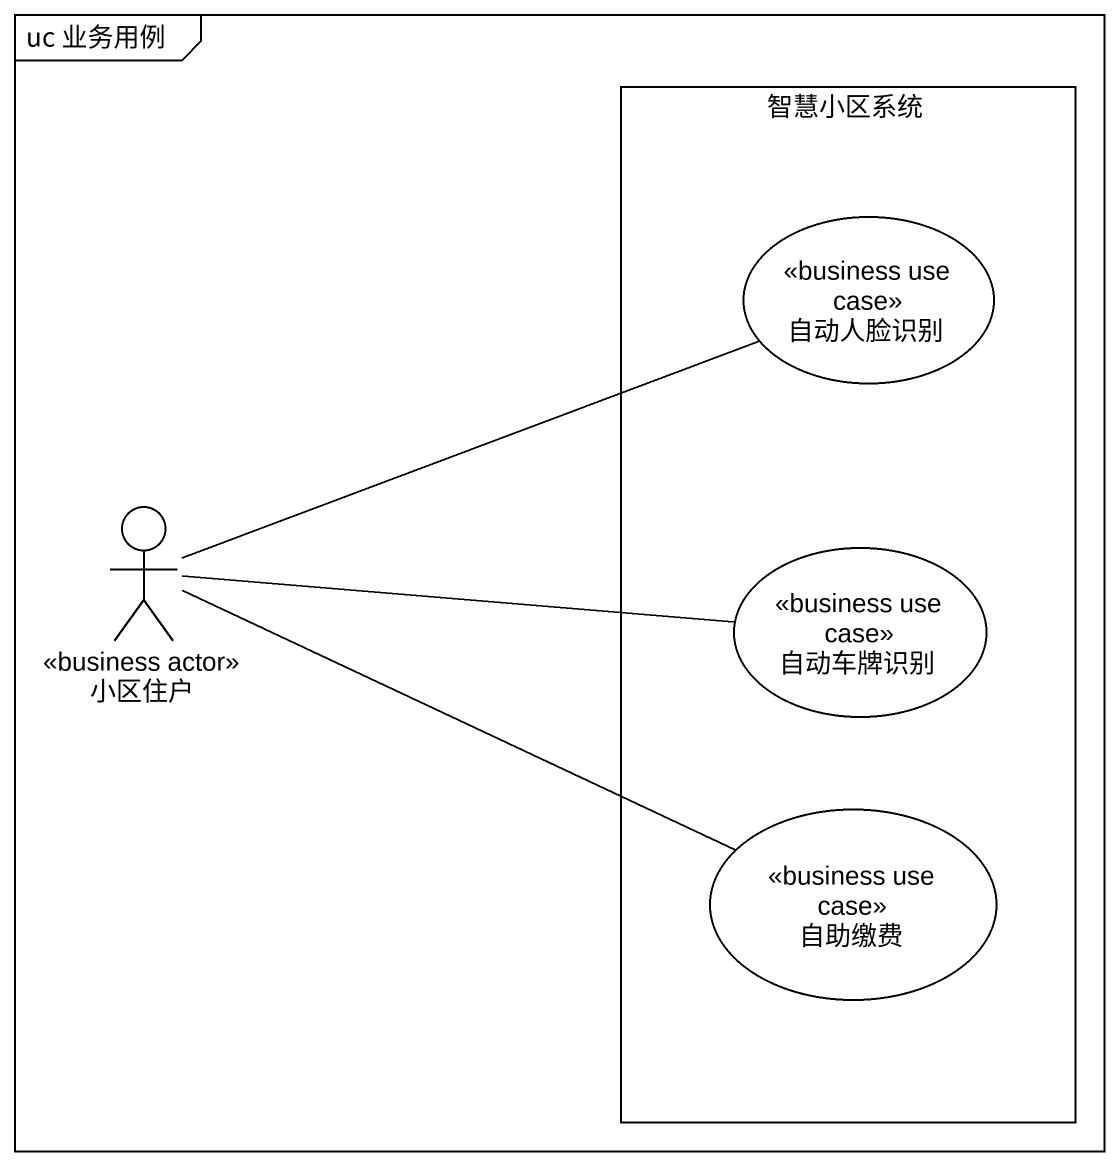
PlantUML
@startuml
mainframe uc 业务用例
rectangle 智慧小区系统 {
  usecase 自动人脸识别 <<business use case>>
  usecase 自动车牌识别 <<business use case>>
  usecase 自助缴费 <<business use case>>
}
actor 小区住户 <<business actor>>
小区住户 -right- 自动人脸识别
小区住户 -right- 自动车牌识别
小区住户 -right- 自助缴费
@enduml
